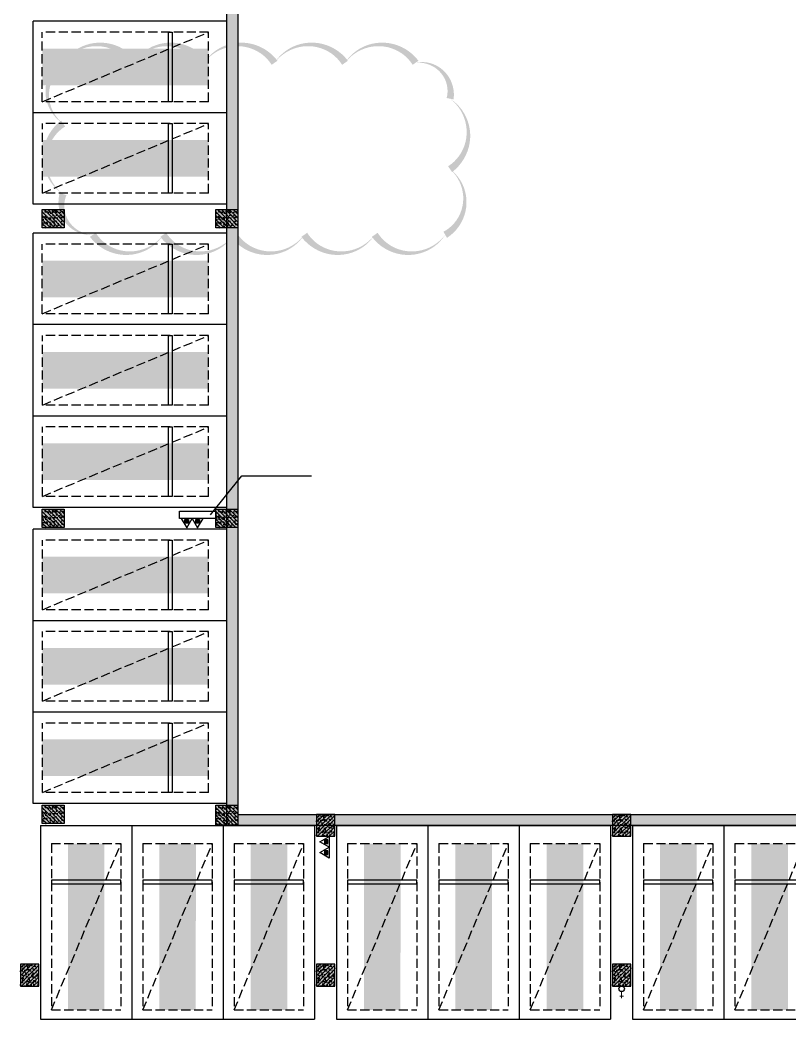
# Model space of a CAD drawing. Extents: x -1338203 to 1886333, y -783476 to 1038610.
# Drawn here: x 743107 to 764153, y 201640 to 229554 of the extents above; entities that cross this region are included whole.
import ezdxf

# ---------------------------------------------------------------- set-up
doc = ezdxf.new("R2010")
doc.units = 0
doc.header["$LTSCALE"] = 1000
doc.header["$MEASUREMENT"] = 0
doc.linetypes.add('A-001-平面B2$0$__DASH', pattern=[0.35, 0.25, -0.1])
for name, color, linetype in [('0P-EQUIP-CW', 7, 'Continuous'), ('0P-PIPE-RW', 122, 'Continuous'), ('A-001-车位参照B1$0$A-001-车位参照B1$0$0A-P-PKNG-CAR(A)', 43, 'Continuous'), ('p-a-regular', 5, 'Continuous'), ('S001地下一墙柱$0$0S-CW-HATCH', 251, 'Continuous'), ('S001地下一墙柱$0$0S-CW-HATCH-UP', 251, 'Continuous'), ('S001地下一墙柱$0$0S-CW-LINE', 72, 'Continuous'), ('S001地下一墙柱$0$S001地下一墙柱$0$0S-CC-LINE', 52, 'Continuous'), ('S001地下一墙柱$0$S001地下一墙柱$0$0S-CW-HATCH', 251, 'Continuous'), ('S001地下一墙柱$0$S001地下一墙柱$0$0S-CW-HATCH-UP', 251, 'Continuous'), ('负一层消火栓$0$0P-ACC-FH', 7, 'Continuous'), ('负一层消火栓$0$0P-DIM-FH', 3, 'Continuous'), ('负一层消火栓$0$0P-EQUIP-FH', 7, 'Continuous')]:
    doc.layers.add(name, color=color, linetype=linetype)
doc.layers.add('负一层消火栓$0$AAD-A-MODIFY_20230107', color=201, linetype='Continuous', plot=False)
pattern_1 = [(315, (-15168.68, -115470.78), (53.033, 53.033), []), (320, (-15168.68, -115470.78), (-18.8256, -215.178), [22.5, -247.5]), (265, (-15168.68, -115470.78), (225.6576, 41.6254), [18, -198]), (10.4514, (-15170.25, -115488.71), (206.8319, -173.5528), [19.122, -210.3426]), (316.1842, (-15108.68, -115470.78), (-49.6557, -320.1723), [33.75, -371.25]), (6.6356, (-15112.8, -115497.46), (292.2354, -280.3988), [28.683, -315.514]), (261.1842, (-15108.68, -115470.78), (292.2356, -280.3986), [27, -297]), (291, (-15123.68, -115500.78), (-120.7857, -179.0721), [22.5, -247.5]), (236, (-15123.68, -115500.78), (217.545, -72.9946), [18, -198]), (341.4514, (-15133.74, -115515.7), (96.7591, -252.0668), [19.122, -210.3426]), (307.5, (-15168.68, -115470.78), (99.86816, -3.64796), [0, -195.6, 0, -201, 0, -198.75]), (277.5, (-15168.68, -115470.78), (118.3235, -78.92086), [0, -114.6, 0, -191.1, 0, -75.75]), (237.5, (-15168.68, -115403.88), (-6.76646, -160.14673), [0, -75, 0, -234, 0, -310.5]), (227.5, (-15168.68, -115373.88), (30.0315, -174.95585), [0, -97.5, 0, -155.4, 0, -220.5])]
pattern_2 = [(315, (-10418.69, -115470.78), (53.033, 53.033), []), (320, (-10418.69, -115470.78), (-18.8256, -215.178), [22.5, -247.5]), (265, (-10418.7, -115470.78), (225.6576, 41.6254), [18, -198]), (10.4514, (-10420.26, -115488.71), (206.8319, -173.5528), [19.122, -210.3426]), (316.1842, (-10358.7, -115470.78), (-49.6557, -320.1723), [33.75, -371.25]), (6.6356, (-10362.83, -115497.46), (292.2354, -280.3988), [28.683, -315.514]), (261.1842, (-10358.7, -115470.78), (292.2356, -280.3986), [27, -297]), (291, (-10373.69, -115500.78), (-120.7857, -179.0721), [22.5, -247.5]), (236, (-10373.7, -115500.78), (217.545, -72.9946), [18, -198]), (341.4514, (-10383.76, -115515.7), (96.7591, -252.0668), [19.122, -210.3426]), (307.5, (-10418.69, -115470.78), (99.86816, -3.64796), [0, -195.6, 0, -201, 0, -198.75]), (277.5, (-10418.69, -115470.78), (118.3235, -78.92086), [0, -114.6, 0, -191.1, 0, -75.75]), (237.5, (-10418.69, -115403.88), (-6.76646, -160.14673), [0, -75, 0, -234, 0, -310.5]), (227.5, (-10418.69, -115373.88), (30.0315, -174.95585), [0, -97.5, 0, -155.4, 0, -220.5])]
pattern_3 = [(315, (-15168.68, -107270.645), (53.033, 53.033), []), (320, (-15168.68, -107270.65), (-18.8256, -215.178), [22.5, -247.5]), (265, (-15168.68, -107270.65), (225.6576, 41.6254), [18, -198]), (10.4514, (-15170.25, -107288.58), (206.8319, -173.5528), [19.122, -210.3426]), (316.1842, (-15108.68, -107270.65), (-49.6557, -320.1723), [33.75, -371.25]), (6.6356, (-15112.8, -107297.33), (292.2354, -280.3988), [28.683, -315.514]), (261.1842, (-15108.68, -107270.65), (292.2356, -280.3986), [27, -297]), (291, (-15123.68, -107300.65), (-120.7857, -179.0721), [22.5, -247.5]), (236, (-15123.68, -107300.65), (217.545, -72.9946), [18, -198]), (341.4514, (-15133.74, -107315.57), (96.7591, -252.0668), [19.122, -210.3426]), (307.5, (-15168.68, -107270.645), (99.86816, -3.64796), [0, -195.6, 0, -201, 0, -198.75]), (277.5, (-15168.68, -107270.65), (118.3235, -78.92086), [0, -114.6, 0, -191.1, 0, -75.75]), (237.5, (-15168.68, -107203.745), (-6.76646, -160.14673), [0, -75, 0, -234, 0, -310.5]), (227.5, (-15168.68, -107173.75), (30.0315, -174.95585), [0, -97.5, 0, -155.4, 0, -220.5])]
pattern_4 = [(315, (-10418.69, -107270.645), (53.033, 53.033), []), (320, (-10418.69, -107270.65), (-18.8256, -215.178), [22.5, -247.5]), (265, (-10418.7, -107270.65), (225.6576, 41.6254), [18, -198]), (10.4514, (-10420.26, -107288.58), (206.8319, -173.5528), [19.122, -210.3426]), (316.1842, (-10358.7, -107270.65), (-49.6557, -320.1723), [33.75, -371.25]), (6.6356, (-10362.83, -107297.33), (292.2354, -280.3988), [28.683, -315.514]), (261.1842, (-10358.7, -107270.65), (292.2356, -280.3986), [27, -297]), (291, (-10373.69, -107300.65), (-120.7857, -179.0721), [22.5, -247.5]), (236, (-10373.7, -107300.65), (217.545, -72.9946), [18, -198]), (341.4514, (-10383.76, -107315.57), (96.7591, -252.0668), [19.122, -210.3426]), (307.5, (-10418.69, -107270.645), (99.86816, -3.64796), [0, -195.6, 0, -201, 0, -198.75]), (277.5, (-10418.69, -107270.65), (118.3235, -78.92086), [0, -114.6, 0, -191.1, 0, -75.75]), (237.5, (-10418.69, -107203.745), (-6.76646, -160.14673), [0, -75, 0, -234, 0, -310.5]), (227.5, (-10418.69, -107173.75), (30.0315, -174.95585), [0, -97.5, 0, -155.4, 0, -220.5])]
pattern_5 = [(315, (-15168.68, -115470.78), (53.033, 53.033), []), (320, (-15168.68, -115470.78), (-18.8256, -215.178), [22.5, -247.5]), (265, (-15168.68, -115470.78), (225.6576, 41.6254), [18, -198]), (10.4514, (-15170.25, -115488.71), (206.8319, -173.5528), [19.122, -210.3426]), (316.1842, (-15108.68, -115470.78), (-49.6557, -320.1723), [33.75, -371.25]), (6.6356, (-15112.8, -115497.46), (292.2354, -280.3988), [28.683, -315.514]), (261.1842, (-15108.68, -115470.78), (292.2356, -280.3986), [27, -297]), (291, (-15123.68, -115500.78), (-120.7857, -179.0721), [22.5, -247.5]), (236, (-15123.68, -115500.78), (217.545, -72.9946), [18, -198]), (341.4514, (-15133.74, -115515.7), (96.7591, -252.0668), [19.122, -210.3426]), (307.5, (-15168.68, -115470.78), (99.86816, -3.64796), [0, -195.6, 0, -201, 0, -198.75]), (277.5, (-15168.68, -115470.78), (118.3235, -78.92086), [0, -114.6, 0, -191.1, 0, -75.75]), (237.5, (-15168.68, -115403.88), (-6.76646, -160.14673), [0, -75, 0, -234, 0, -310.5]), (227.5, (-15168.68, -115373.88), (30.0315, -174.95585), [0, -97.5, 0, -155.4, 0, -220.5])]
pattern_6 = [(315, (-10418.69, -115470.78), (53.033, 53.033), []), (320, (-10418.69, -115470.78), (-18.8256, -215.178), [22.5, -247.5]), (265, (-10418.7, -115470.78), (225.6576, 41.6254), [18, -198]), (10.4514, (-10420.26, -115488.71), (206.8319, -173.5528), [19.122, -210.3426]), (316.1842, (-10358.7, -115470.78), (-49.6557, -320.1723), [33.75, -371.25]), (6.6356, (-10362.83, -115497.46), (292.2354, -280.3988), [28.683, -315.514]), (261.1842, (-10358.7, -115470.78), (292.2356, -280.3986), [27, -297]), (291, (-10373.69, -115500.78), (-120.7857, -179.0721), [22.5, -247.5]), (236, (-10373.7, -115500.78), (217.545, -72.9946), [18, -198]), (341.4514, (-10383.76, -115515.7), (96.7591, -252.0668), [19.122, -210.3426]), (307.5, (-10418.69, -115470.78), (99.86816, -3.64796), [0, -195.6, 0, -201, 0, -198.75]), (277.5, (-10418.69, -115470.78), (118.3235, -78.92086), [0, -114.6, 0, -191.1, 0, -75.75]), (237.5, (-10418.69, -115403.88), (-6.76646, -160.14673), [0, -75, 0, -234, 0, -310.5]), (227.5, (-10418.69, -115373.88), (30.0315, -174.95585), [0, -97.5, 0, -155.4, 0, -220.5])]
pattern_7 = [(315, (-15168.68, -123570.78), (53.033, 53.033), []), (320, (-15168.68, -123570.78), (-18.8256, -215.178), [22.5, -247.5]), (265, (-15168.68, -123570.78), (225.6576, 41.6254), [18, -198]), (10.4514, (-15170.25, -123588.71), (206.8319, -173.5528), [19.122, -210.3426]), (316.1842, (-15108.68, -123570.78), (-49.6557, -320.1723), [33.75, -371.25]), (6.6356, (-15112.8, -123597.46), (292.2354, -280.3988), [28.683, -315.514]), (261.1842, (-15108.68, -123570.78), (292.2356, -280.3986), [27, -297]), (291, (-15123.68, -123600.78), (-120.7857, -179.0721), [22.5, -247.5]), (236, (-15123.68, -123600.78), (217.545, -72.9946), [18, -198]), (341.4514, (-15133.74, -123615.7), (96.7591, -252.0668), [19.122, -210.3426]), (307.5, (-15168.68, -123570.78), (99.86816, -3.64796), [0, -195.6, 0, -201, 0, -198.75]), (277.5, (-15168.68, -123570.78), (118.3235, -78.92086), [0, -114.6, 0, -191.1, 0, -75.75]), (237.5, (-15168.68, -123503.88), (-6.76646, -160.14673), [0, -75, 0, -234, 0, -310.5]), (227.5, (-15168.68, -123473.88), (30.0315, -174.95585), [0, -97.5, 0, -155.4, 0, -220.5])]
pattern_8 = [(315, (-10418.69, -123570.78), (53.033, 53.033), []), (320, (-10418.69, -123570.78), (-18.8256, -215.178), [22.5, -247.5]), (265, (-10418.7, -123570.78), (225.6576, 41.6254), [18, -198]), (10.4514, (-10420.26, -123588.71), (206.8319, -173.5528), [19.122, -210.3426]), (316.1842, (-10358.7, -123570.78), (-49.6557, -320.1723), [33.75, -371.25]), (6.6356, (-10362.83, -123597.46), (292.2354, -280.3988), [28.683, -315.514]), (261.1842, (-10358.7, -123570.78), (292.2356, -280.3986), [27, -297]), (291, (-10373.69, -123600.78), (-120.7857, -179.0721), [22.5, -247.5]), (236, (-10373.7, -123600.78), (217.545, -72.9946), [18, -198]), (341.4514, (-10383.76, -123615.7), (96.7591, -252.0668), [19.122, -210.3426]), (307.5, (-10418.69, -123570.78), (99.86816, -3.64796), [0, -195.6, 0, -201, 0, -198.75]), (277.5, (-10418.69, -123570.78), (118.3235, -78.92086), [0, -114.6, 0, -191.1, 0, -75.75]), (237.5, (-10418.69, -123503.88), (-6.76646, -160.14673), [0, -75, 0, -234, 0, -310.5]), (227.5, (-10418.69, -123473.88), (30.0315, -174.95585), [0, -97.5, 0, -155.4, 0, -220.5])]
pattern_9 = [(315, (-15168.68, -123570.78), (53.033, 53.033), []), (320, (-15168.68, -123570.78), (-18.8256, -215.178), [22.5, -247.5]), (265, (-15168.68, -123570.78), (225.6576, 41.6254), [18, -198]), (10.4514, (-15170.25, -123588.71), (206.8319, -173.5528), [19.122, -210.3426]), (316.1842, (-15108.68, -123570.78), (-49.6557, -320.1723), [33.75, -371.25]), (6.6356, (-15112.8, -123597.46), (292.2354, -280.3988), [28.683, -315.514]), (261.1842, (-15108.68, -123570.78), (292.2356, -280.3986), [27, -297]), (291, (-15123.68, -123600.78), (-120.7857, -179.0721), [22.5, -247.5]), (236, (-15123.68, -123600.78), (217.545, -72.9946), [18, -198]), (341.4514, (-15133.74, -123615.7), (96.7591, -252.0668), [19.122, -210.3426]), (307.5, (-15168.68, -123570.78), (99.86816, -3.64796), [0, -195.6, 0, -201, 0, -198.75]), (277.5, (-15168.68, -123570.78), (118.3235, -78.92086), [0, -114.6, 0, -191.1, 0, -75.75]), (237.5, (-15168.68, -123503.88), (-6.76646, -160.14673), [0, -75, 0, -234, 0, -310.5]), (227.5, (-15168.68, -123473.88), (30.0315, -174.95585), [0, -97.5, 0, -155.4, 0, -220.5])]
pattern_10 = [(315, (-10418.69, -123570.78), (53.033, 53.033), []), (320, (-10418.69, -123570.78), (-18.8256, -215.178), [22.5, -247.5]), (265, (-10418.7, -123570.78), (225.6576, 41.6254), [18, -198]), (10.4514, (-10420.26, -123588.71), (206.8319, -173.5528), [19.122, -210.3426]), (316.1842, (-10358.7, -123570.78), (-49.6557, -320.1723), [33.75, -371.25]), (6.6356, (-10362.83, -123597.46), (292.2354, -280.3988), [28.683, -315.514]), (261.1842, (-10358.7, -123570.78), (292.2356, -280.3986), [27, -297]), (291, (-10373.69, -123600.78), (-120.7857, -179.0721), [22.5, -247.5]), (236, (-10373.7, -123600.78), (217.545, -72.9946), [18, -198]), (341.4514, (-10383.76, -123615.7), (96.7591, -252.0668), [19.122, -210.3426]), (307.5, (-10418.69, -123570.78), (99.86816, -3.64796), [0, -195.6, 0, -201, 0, -198.75]), (277.5, (-10418.69, -123570.78), (118.3235, -78.92086), [0, -114.6, 0, -191.1, 0, -75.75]), (237.5, (-10418.69, -123503.88), (-6.76646, -160.14673), [0, -75, 0, -234, 0, -310.5]), (227.5, (-10418.69, -123473.88), (30.0315, -174.95585), [0, -97.5, 0, -155.4, 0, -220.5])]

# ---------------------------------------------------------------- blocks, each defined once
blk = doc.blocks.new('S001地下一墙柱')
at = {"layer": 'S001地下一墙柱$0$0S-CW-HATCH'}
h = blk.add_hatch(color=256, dxfattribs=at)
h.dxf.hatch_style = 1
h.paths.add_polyline_path([(-17309, -74640), (-17309, -99060), (34241, -99060), (34241, -105249), (33841, -105249), (33841, -99360), (-17609, -99360), (-17609, -74640)])
at = {"layer": 'S001地下一墙柱$0$0S-CW-HATCH-UP'}
h = blk.add_hatch(dxfattribs=at)
h.set_pattern_fill('钢筋混凝土', color=256, scale=30)
h.set_pattern_definition([(45, (-10063346.176, -927328.15), (-53.0330086, 53.0330086), []), (50, (-10063346.18, -927328.15), (215.1780548, -18.8256405), [22.5, -247.5]), (355, (-10063346.18, -927328.15), (-41.6254, 225.65764), [18, -198]), (100.4514, (-10063328.24, -927329.72), (173.5528145, 206.8318626), [19.122057, -210.3426336]), (46.1842, (-10063346.18, -927268.15), (320.1723146, -49.655704), [33.75, -371.25]), (96.6356, (-10063319.5, -927272.3), (280.398812, 292.235361), [28.683086, -315.5139]), (351.1842, (-10063346.18, -927268.15), (280.398584, 292.23558), [27, -297]), (21, (-10063316.18, -927283.15), (179.0721156, -120.7856672), [22.5, -247.5]), (326, (-10063316.18, -927283.15), (72.9945996, 217.5450135), [18, -198]), (71.4514, (-10063301.25, -927293.21), (252.0667886, 96.759149), [19.122057, -210.3426336]), (37.5, (-10063346.176, -927328.15), (3.6479566, 99.86815615), [0, -195.6, 0, -201, 0, -198.75]), (7.5, (-10063346.18, -927328.15), (78.9208612, 118.3235136), [0, -114.6, 0, -191.1, 0, -75.75]), (327.5, (-10063413.076, -927328.15), (160.14673085, -6.7664615), [0, -75, 0, -234, 0, -310.5]), (317.5, (-10063443.08, -927328.15), (174.9558508, 30.0314947), [0, -97.5, 0, -155.4, 0, -220.5])])
h.paths.add_polyline_path([(-17309, -74640), (-17309, -99060), (34241, -99060), (34241, -105249), (33841, -105249), (33841, -99360), (-17609, -99360), (-17609, -74640)])
at = {"layer": 'S001地下一墙柱$0$S001地下一墙柱$0$0S-CW-HATCH'}
h = blk.add_hatch(color=256, dxfattribs=at)
h.dxf.hatch_style = 1
h.paths.add_polyline_path([(-22059, -82510), (-22059, -83010), (-22659, -83010), (-22659, -82510)])
h = blk.add_hatch(color=256, dxfattribs=at)
h.dxf.hatch_style = 1
h.paths.add_polyline_path([(-22059, -82510), (-22059, -83010), (-22659, -83010), (-22659, -82510)])
h = blk.add_hatch(color=256, dxfattribs=at)
h.dxf.hatch_style = 1
h.paths.add_polyline_path([(-17309, -82510), (-17309, -83010), (-17909, -83010), (-17909, -82510)])
h = blk.add_hatch(color=256, dxfattribs=at)
h.dxf.hatch_style = 1
h.paths.add_polyline_path([(-17309, -82510), (-17309, -83010), (-17909, -83010), (-17909, -82510)])
h = blk.add_hatch(color=256, dxfattribs=at)
h.dxf.hatch_style = 1
h.paths.add_polyline_path([(-22059, -90710), (-22059, -91210), (-22659, -91210), (-22659, -90710)])
h = blk.add_hatch(color=256, dxfattribs=at)
h.dxf.hatch_style = 1
h.paths.add_polyline_path([(-22059, -90710), (-22059, -91210), (-22659, -91210), (-22659, -90710)])
h = blk.add_hatch(color=256, dxfattribs=at)
h.dxf.hatch_style = 1
h.paths.add_polyline_path([(-22059, -90710), (-22059, -91210), (-22659, -91210), (-22659, -90710)])
h = blk.add_hatch(color=256, dxfattribs=at)
h.dxf.hatch_style = 1
h.paths.add_polyline_path([(-22059, -90710), (-22059, -91210), (-22659, -91210), (-22659, -90710)])
h = blk.add_hatch(color=256, dxfattribs=at)
h.dxf.hatch_style = 1
h.paths.add_polyline_path([(-17309, -90710), (-17309, -91210), (-17909, -91210), (-17909, -90710)])
h = blk.add_hatch(color=256, dxfattribs=at)
h.dxf.hatch_style = 1
h.paths.add_polyline_path([(-17309, -90710), (-17309, -91210), (-17909, -91210), (-17909, -90710)])
h = blk.add_hatch(color=256, dxfattribs=at)
h.dxf.hatch_style = 1
h.paths.add_polyline_path([(-17309, -90710), (-17309, -91210), (-17909, -91210), (-17909, -90710)])
h = blk.add_hatch(color=256, dxfattribs=at)
h.dxf.hatch_style = 1
h.paths.add_polyline_path([(-17309, -90710), (-17309, -91210), (-17909, -91210), (-17909, -90710)])
h = blk.add_hatch(color=256, dxfattribs=at)
h.dxf.hatch_style = 1
h.paths.add_polyline_path([(-22059, -98810), (-22059, -99310), (-22659, -99310), (-22659, -98810)])
h = blk.add_hatch(color=256, dxfattribs=at)
h.dxf.hatch_style = 1
h.paths.add_polyline_path([(-22059, -98810), (-22059, -99310), (-22659, -99310), (-22659, -98810)])
h = blk.add_hatch(color=256, dxfattribs=at)
h.dxf.hatch_style = 1
h.paths.add_polyline_path([(-22059, -98810), (-22059, -99310), (-22659, -99310), (-22659, -98810)])
h = blk.add_hatch(color=256, dxfattribs=at)
h.dxf.hatch_style = 1
h.paths.add_polyline_path([(-22059, -98810), (-22059, -99310), (-22659, -99310), (-22659, -98810)])
h = blk.add_hatch(color=256, dxfattribs=at)
h.dxf.hatch_style = 1
h.paths.add_polyline_path([(-17309, -98810), (-17309, -99359), (-17909, -99359), (-17909, -98810)])
h = blk.add_hatch(color=256, dxfattribs=at)
h.dxf.hatch_style = 1
h.paths.add_polyline_path([(-17309, -98810), (-17309, -99359), (-17909, -99359), (-17909, -98810)])
h = blk.add_hatch(color=256, dxfattribs=at)
h.dxf.hatch_style = 1
h.paths.add_polyline_path([(-17309, -98810), (-17309, -99359), (-17909, -99359), (-17909, -98810)])
h = blk.add_hatch(color=256, dxfattribs=at)
h.dxf.hatch_style = 1
h.paths.add_polyline_path([(-17309, -98810), (-17309, -99359), (-17909, -99359), (-17909, -98810)])
h = blk.add_hatch(color=256, dxfattribs=at)
h.dxf.hatch_style = 1
h.paths.add_polyline_path([(-14659, -99060), (-15159, -99060), (-15159, -99660), (-14659, -99660)])
h = blk.add_hatch(color=256, dxfattribs=at)
h.dxf.hatch_style = 1
h.paths.add_polyline_path([(-14659, -99060), (-15159, -99060), (-15159, -99660), (-14659, -99660)])
h = blk.add_hatch(color=256, dxfattribs=at)
h.dxf.hatch_style = 1
h.paths.add_polyline_path([(-6559, -99060), (-7059, -99060), (-7059, -99660), (-6559, -99660)])
h = blk.add_hatch(color=256, dxfattribs=at)
h.dxf.hatch_style = 1
h.paths.add_polyline_path([(-6559, -99060), (-7059, -99060), (-7059, -99660), (-6559, -99660)])
h = blk.add_hatch(color=256, dxfattribs=at)
h.dxf.hatch_style = 1
h.paths.add_polyline_path([(-22759, -103160), (-23259, -103160), (-23259, -103760), (-22759, -103760)])
h = blk.add_hatch(color=256, dxfattribs=at)
h.dxf.hatch_style = 1
h.paths.add_polyline_path([(-14659, -103160), (-15159, -103160), (-15159, -103760), (-14659, -103760)])
h = blk.add_hatch(color=256, dxfattribs=at)
h.dxf.hatch_style = 1
h.paths.add_polyline_path([(-6559, -103160), (-7059, -103160), (-7059, -103760), (-6559, -103760)])
at = {"layer": 'S001地下一墙柱$0$S001地下一墙柱$0$0S-CW-HATCH-UP'}
h = blk.add_hatch(dxfattribs=at)
h.set_pattern_fill('钢筋混凝土', color=256, scale=30, angle=-90)
h.set_pattern_definition(pattern_3)
h.paths.add_polyline_path([(-22059, -82510), (-22059, -83010), (-22659, -83010), (-22659, -82510)])
h = blk.add_hatch(dxfattribs=at)
h.set_pattern_fill('钢筋混凝土', color=256, scale=30, angle=-90)
h.set_pattern_definition(pattern_3)
h.paths.add_polyline_path([(-22059, -82510), (-22059, -83010), (-22659, -83010), (-22659, -82510)])
h = blk.add_hatch(dxfattribs=at)
h.set_pattern_fill('钢筋混凝土', color=256, scale=30, angle=-90)
h.set_pattern_definition(pattern_4)
h.paths.add_polyline_path([(-17309, -82510), (-17309, -83010), (-17909, -83010), (-17909, -82510)])
h = blk.add_hatch(dxfattribs=at)
h.set_pattern_fill('钢筋混凝土', color=256, scale=30, angle=-90)
h.set_pattern_definition(pattern_4)
h.paths.add_polyline_path([(-17309, -82510), (-17309, -83010), (-17909, -83010), (-17909, -82510)])
h = blk.add_hatch(dxfattribs=at)
h.set_pattern_fill('钢筋混凝土', color=256, scale=30, angle=-90)
h.set_pattern_definition(pattern_1)
h.paths.add_polyline_path([(-22059, -90710), (-22059, -91210), (-22659, -91210), (-22659, -90710)])
h = blk.add_hatch(dxfattribs=at)
h.set_pattern_fill('钢筋混凝土', color=256, scale=30, angle=-90)
h.set_pattern_definition(pattern_1)
h.paths.add_polyline_path([(-22059, -90710), (-22059, -91210), (-22659, -91210), (-22659, -90710)])
h = blk.add_hatch(dxfattribs=at)
h.set_pattern_fill('钢筋混凝土', color=256, scale=30, angle=-90)
h.set_pattern_definition(pattern_5)
h.paths.add_polyline_path([(-22059, -90710), (-22059, -91210), (-22659, -91210), (-22659, -90710)])
h = blk.add_hatch(dxfattribs=at)
h.set_pattern_fill('钢筋混凝土', color=256, scale=30, angle=-90)
h.set_pattern_definition(pattern_5)
h.paths.add_polyline_path([(-22059, -90710), (-22059, -91210), (-22659, -91210), (-22659, -90710)])
h = blk.add_hatch(dxfattribs=at)
h.set_pattern_fill('钢筋混凝土', color=256, scale=30, angle=-90)
h.set_pattern_definition(pattern_2)
h.paths.add_polyline_path([(-17309, -90710), (-17309, -91210), (-17909, -91210), (-17909, -90710)])
h = blk.add_hatch(dxfattribs=at)
h.set_pattern_fill('钢筋混凝土', color=256, scale=30, angle=-90)
h.set_pattern_definition(pattern_2)
h.paths.add_polyline_path([(-17309, -90710), (-17309, -91210), (-17909, -91210), (-17909, -90710)])
h = blk.add_hatch(dxfattribs=at)
h.set_pattern_fill('钢筋混凝土', color=256, scale=30, angle=-90)
h.set_pattern_definition(pattern_6)
h.paths.add_polyline_path([(-17309, -90710), (-17309, -91210), (-17909, -91210), (-17909, -90710)])
h = blk.add_hatch(dxfattribs=at)
h.set_pattern_fill('钢筋混凝土', color=256, scale=30, angle=-90)
h.set_pattern_definition(pattern_6)
h.paths.add_polyline_path([(-17309, -90710), (-17309, -91210), (-17909, -91210), (-17909, -90710)])
h = blk.add_hatch(dxfattribs=at)
h.set_pattern_fill('钢筋混凝土', color=256, scale=30, angle=-90)
h.set_pattern_definition(pattern_7)
h.paths.add_polyline_path([(-22059, -98810), (-22059, -99310), (-22659, -99310), (-22659, -98810)])
h = blk.add_hatch(dxfattribs=at)
h.set_pattern_fill('钢筋混凝土', color=256, scale=30, angle=-90)
h.set_pattern_definition(pattern_7)
h.paths.add_polyline_path([(-22059, -98810), (-22059, -99310), (-22659, -99310), (-22659, -98810)])
h = blk.add_hatch(dxfattribs=at)
h.set_pattern_fill('钢筋混凝土', color=256, scale=30, angle=-90)
h.set_pattern_definition(pattern_9)
h.paths.add_polyline_path([(-22059, -98810), (-22059, -99310), (-22659, -99310), (-22659, -98810)])
h = blk.add_hatch(dxfattribs=at)
h.set_pattern_fill('钢筋混凝土', color=256, scale=30, angle=-90)
h.set_pattern_definition(pattern_9)
h.paths.add_polyline_path([(-22059, -98810), (-22059, -99310), (-22659, -99310), (-22659, -98810)])
h = blk.add_hatch(dxfattribs=at)
h.set_pattern_fill('钢筋混凝土', color=256, scale=30, angle=-90)
h.set_pattern_definition(pattern_8)
h.paths.add_polyline_path([(-17309, -98810), (-17309, -99310), (-17909, -99310), (-17909, -98810)])
h = blk.add_hatch(dxfattribs=at)
h.set_pattern_fill('钢筋混凝土', color=256, scale=30, angle=-90)
h.set_pattern_definition(pattern_8)
h.paths.add_polyline_path([(-17309, -98810), (-17309, -99310), (-17909, -99310), (-17909, -98810)])
h = blk.add_hatch(dxfattribs=at)
h.set_pattern_fill('钢筋混凝土', color=256, scale=30, angle=-90)
h.set_pattern_definition(pattern_10)
h.paths.add_polyline_path([(-17309, -98810), (-17309, -99310), (-17909, -99310), (-17909, -98810)])
h = blk.add_hatch(dxfattribs=at)
h.set_pattern_fill('钢筋混凝土', color=256, scale=30, angle=-90)
h.set_pattern_definition(pattern_10)
h.paths.add_polyline_path([(-17309, -98810), (-17309, -99359), (-17909, -99359), (-17909, -98810)])
h = blk.add_hatch(dxfattribs=at)
h.set_pattern_fill('钢筋混凝土', color=256, scale=30)
h.set_pattern_definition([(45, (17651.965, -90108.27), (-53.03301, 53.03301), []), (50, (17651.97, -90108.27), (215.1781, -18.8256), [22.5, -247.5]), (355, (17651.97, -90108.27), (-41.6254, 225.6576), [18, -198]), (100.4514, (17669.9, -90109.84), (173.5528, 206.8319), [19.122, -210.3426]), (46.1842, (17651.97, -90048.27), (320.1723, -49.6557), [33.75, -371.25]), (96.6356, (17678.65, -90052.4), (280.3988, 292.2354), [28.683, -315.514]), (351.1842, (17651.97, -90048.27), (280.3986, 292.2356), [27, -297]), (21, (17681.97, -90063.27), (179.0721, -120.7857), [22.5, -247.5]), (326, (17681.97, -90063.27), (72.9946, 217.545), [18, -198]), (71.4514, (17696.89, -90073.34), (252.0668, 96.7591), [19.122, -210.3426]), (37.5, (17651.965, -90108.27), (3.64796, 99.86816), [0, -195.6, 0, -201, 0, -198.75]), (7.5, (17651.97, -90108.27), (78.92086, 118.3235), [0, -114.6, 0, -191.1, 0, -75.75]), (327.5, (17585.065, -90108.27), (160.14673, -6.76646), [0, -75, 0, -234, 0, -310.5]), (317.5, (17555.07, -90108.27), (174.95585, 30.0315), [0, -97.5, 0, -155.4, 0, -220.5])])
h.paths.add_polyline_path([(-14659, -99060), (-15159, -99060), (-15159, -99660), (-14659, -99660)])
h = blk.add_hatch(dxfattribs=at)
h.set_pattern_fill('钢筋混凝土', color=256, scale=30)
h.set_pattern_definition([(45, (17651.965, -90108.26), (-53.03301, 53.03301), []), (50, (17651.97, -90108.26), (215.1781, -18.8256), [22.5, -247.5]), (355, (17651.97, -90108.26), (-41.6254, 225.6576), [18, -198]), (100.4514, (17669.9, -90109.83), (173.5528, 206.8319), [19.122, -210.3426]), (46.1842, (17651.97, -90048.26), (320.1723, -49.6557), [33.75, -371.25]), (96.6356, (17678.65, -90052.4), (280.3988, 292.2354), [28.683, -315.514]), (351.1842, (17651.97, -90048.26), (280.3986, 292.2356), [27, -297]), (21, (17681.97, -90063.26), (179.0721, -120.7857), [22.5, -247.5]), (326, (17681.97, -90063.26), (72.9946, 217.545), [18, -198]), (71.4514, (17696.89, -90073.33), (252.0668, 96.7591), [19.122, -210.3426]), (37.5, (17651.965, -90108.26), (3.64796, 99.86816), [0, -195.6, 0, -201, 0, -198.75]), (7.5, (17651.97, -90108.26), (78.92086, 118.3235), [0, -114.6, 0, -191.1, 0, -75.75]), (327.5, (17585.065, -90108.26), (160.14673, -6.76646), [0, -75, 0, -234, 0, -310.5]), (317.5, (17555.07, -90108.26), (174.95585, 30.0315), [0, -97.5, 0, -155.4, 0, -220.5])])
h.paths.add_polyline_path([(-14659, -99060), (-15159, -99060), (-15159, -99660), (-14659, -99660)])
h = blk.add_hatch(dxfattribs=at)
h.set_pattern_fill('钢筋混凝土', color=256, scale=30)
h.set_pattern_definition([(45, (25751.965, -90108.27), (-53.03301, 53.03301), []), (50, (25751.97, -90108.27), (215.1781, -18.8256), [22.5, -247.5]), (355, (25751.97, -90108.27), (-41.6254, 225.6576), [18, -198]), (100.4514, (25769.9, -90109.84), (173.5528, 206.8319), [19.122, -210.3426]), (46.1842, (25751.97, -90048.27), (320.1723, -49.6557), [33.75, -371.25]), (96.6356, (25778.65, -90052.4), (280.3988, 292.2354), [28.683, -315.514]), (351.1842, (25751.97, -90048.27), (280.3986, 292.2356), [27, -297]), (21, (25781.97, -90063.27), (179.0721, -120.7857), [22.5, -247.5]), (326, (25781.97, -90063.27), (72.9946, 217.545), [18, -198]), (71.4514, (25796.89, -90073.34), (252.0668, 96.7591), [19.122, -210.3426]), (37.5, (25751.965, -90108.27), (3.64796, 99.86816), [0, -195.6, 0, -201, 0, -198.75]), (7.5, (25751.97, -90108.27), (78.92086, 118.3235), [0, -114.6, 0, -191.1, 0, -75.75]), (327.5, (25685.065, -90108.27), (160.14673, -6.76646), [0, -75, 0, -234, 0, -310.5]), (317.5, (25655.07, -90108.27), (174.95585, 30.0315), [0, -97.5, 0, -155.4, 0, -220.5])])
h.paths.add_polyline_path([(-6559, -99060), (-7059, -99060), (-7059, -99660), (-6559, -99660)])
h = blk.add_hatch(dxfattribs=at)
h.set_pattern_fill('钢筋混凝土', color=256, scale=30)
h.set_pattern_definition([(45, (25751.965, -90108.26), (-53.03301, 53.03301), []), (50, (25751.97, -90108.26), (215.1781, -18.8256), [22.5, -247.5]), (355, (25751.97, -90108.26), (-41.6254, 225.6576), [18, -198]), (100.4514, (25769.9, -90109.83), (173.5528, 206.8319), [19.122, -210.3426]), (46.1842, (25751.97, -90048.26), (320.1723, -49.6557), [33.75, -371.25]), (96.6356, (25778.65, -90052.4), (280.3988, 292.2354), [28.683, -315.514]), (351.1842, (25751.97, -90048.26), (280.3986, 292.2356), [27, -297]), (21, (25781.97, -90063.26), (179.0721, -120.7857), [22.5, -247.5]), (326, (25781.97, -90063.26), (72.9946, 217.545), [18, -198]), (71.4514, (25796.89, -90073.33), (252.0668, 96.7591), [19.122, -210.3426]), (37.5, (25751.965, -90108.26), (3.64796, 99.86816), [0, -195.6, 0, -201, 0, -198.75]), (7.5, (25751.97, -90108.26), (78.92086, 118.3235), [0, -114.6, 0, -191.1, 0, -75.75]), (327.5, (25685.065, -90108.26), (160.14673, -6.76646), [0, -75, 0, -234, 0, -310.5]), (317.5, (25655.07, -90108.26), (174.95585, 30.0315), [0, -97.5, 0, -155.4, 0, -220.5])])
h.paths.add_polyline_path([(-6559, -99060), (-7059, -99060), (-7059, -99660), (-6559, -99660)])
h = blk.add_hatch(dxfattribs=at)
h.set_pattern_fill('钢筋混凝土', color=256, scale=30)
h.set_pattern_definition([(45, (9551.965, -94207.88), (-53.03301, 53.03301), []), (50, (9551.97, -94207.88), (215.1781, -18.8256), [22.5, -247.5]), (355, (9551.97, -94207.88), (-41.6254, 225.6576), [18, -198]), (100.4514, (9569.9, -94209.45), (173.5528, 206.8319), [19.122, -210.3426]), (46.1842, (9551.97, -94147.88), (320.1723, -49.6557), [33.75, -371.25]), (96.6356, (9578.65, -94152.02), (280.3988, 292.2354), [28.683, -315.514]), (351.1842, (9551.97, -94147.88), (280.3986, 292.2356), [27, -297]), (21, (9581.97, -94162.88), (179.0721, -120.7857), [22.5, -247.5]), (326, (9581.97, -94162.88), (72.9946, 217.545), [18, -198]), (71.4514, (9596.89, -94172.95), (252.0668, 96.7591), [19.122, -210.3426]), (37.5, (9551.965, -94207.88), (3.64796, 99.86816), [0, -195.6, 0, -201, 0, -198.75]), (7.5, (9551.97, -94207.88), (78.92086, 118.3235), [0, -114.6, 0, -191.1, 0, -75.75]), (327.5, (9485.065, -94207.88), (160.14673, -6.76646), [0, -75, 0, -234, 0, -310.5]), (317.5, (9455.07, -94207.88), (174.95585, 30.0315), [0, -97.5, 0, -155.4, 0, -220.5])])
h.paths.add_polyline_path([(-22759, -103160), (-23259, -103160), (-23259, -103760), (-22759, -103760)])
h = blk.add_hatch(dxfattribs=at)
h.set_pattern_fill('钢筋混凝土', color=256, scale=30)
h.set_pattern_definition([(45, (17651.965, -94208.27), (-53.03301, 53.03301), []), (50, (17651.97, -94208.27), (215.1781, -18.8256), [22.5, -247.5]), (355, (17651.97, -94208.27), (-41.6254, 225.6576), [18, -198]), (100.4514, (17669.9, -94209.84), (173.5528, 206.8319), [19.122, -210.3426]), (46.1842, (17651.97, -94148.27), (320.1723, -49.6557), [33.75, -371.25]), (96.6356, (17678.65, -94152.4), (280.3988, 292.2354), [28.683, -315.514]), (351.1842, (17651.97, -94148.27), (280.3986, 292.2356), [27, -297]), (21, (17681.97, -94163.27), (179.0721, -120.7857), [22.5, -247.5]), (326, (17681.97, -94163.27), (72.9946, 217.545), [18, -198]), (71.4514, (17696.89, -94173.34), (252.0668, 96.7591), [19.122, -210.3426]), (37.5, (17651.965, -94208.27), (3.64796, 99.86816), [0, -195.6, 0, -201, 0, -198.75]), (7.5, (17651.97, -94208.27), (78.92086, 118.3235), [0, -114.6, 0, -191.1, 0, -75.75]), (327.5, (17585.065, -94208.27), (160.14673, -6.76646), [0, -75, 0, -234, 0, -310.5]), (317.5, (17555.07, -94208.27), (174.95585, 30.0315), [0, -97.5, 0, -155.4, 0, -220.5])])
h.paths.add_polyline_path([(-14659, -103160), (-15159, -103160), (-15159, -103760), (-14659, -103760)])
h = blk.add_hatch(dxfattribs=at)
h.set_pattern_fill('钢筋混凝土', color=256, scale=30)
h.set_pattern_definition([(45, (25751.965, -94208.27), (-53.03301, 53.03301), []), (50, (25751.97, -94208.27), (215.1781, -18.8256), [22.5, -247.5]), (355, (25751.97, -94208.27), (-41.6254, 225.6576), [18, -198]), (100.4514, (25769.9, -94209.84), (173.5528, 206.8319), [19.122, -210.3426]), (46.1842, (25751.97, -94148.27), (320.1723, -49.6557), [33.75, -371.25]), (96.6356, (25778.65, -94152.4), (280.3988, 292.2354), [28.683, -315.514]), (351.1842, (25751.97, -94148.27), (280.3986, 292.2356), [27, -297]), (21, (25781.97, -94163.27), (179.0721, -120.7857), [22.5, -247.5]), (326, (25781.97, -94163.27), (72.9946, 217.545), [18, -198]), (71.4514, (25796.89, -94173.34), (252.0668, 96.7591), [19.122, -210.3426]), (37.5, (25751.965, -94208.27), (3.64796, 99.86816), [0, -195.6, 0, -201, 0, -198.75]), (7.5, (25751.97, -94208.27), (78.92086, 118.3235), [0, -114.6, 0, -191.1, 0, -75.75]), (327.5, (25685.065, -94208.27), (160.14673, -6.76646), [0, -75, 0, -234, 0, -310.5]), (317.5, (25655.07, -94208.27), (174.95585, 30.0315), [0, -97.5, 0, -155.4, 0, -220.5])])
h.paths.add_polyline_path([(-6559, -103160), (-7059, -103160), (-7059, -103760), (-6559, -103760)])
at = {"layer": 'S001地下一墙柱$0$0S-CW-LINE', "elevation": 0, "flags": 128}
blk.add_lwpolyline([(-17309, -74640), (-17309, -99060), (34241, -99060), (34241, -105249), (33841, -105249), (33841, -99360), (-17609, -99360), (-17609, -74640)], close=True, dxfattribs=at)
at = {"layer": 'S001地下一墙柱$0$S001地下一墙柱$0$0S-CC-LINE'}
for points in [[(-22059, -82510), (-22059, -83010), (-22659, -83010), (-22659, -82510)], [(-22059, -82510), (-22059, -83010), (-22659, -83010), (-22659, -82510)], [(-17309, -82510), (-17309, -83010), (-17909, -83010), (-17909, -82510)], [(-17309, -82510), (-17309, -83010), (-17909, -83010), (-17909, -82510)], [(-22059, -90710), (-22059, -91210), (-22659, -91210), (-22659, -90710)], [(-22059, -90710), (-22059, -91210), (-22659, -91210), (-22659, -90710)], [(-22059, -90710), (-22059, -91210), (-22659, -91210), (-22659, -90710)], [(-22059, -90710), (-22059, -91210), (-22659, -91210), (-22659, -90710)], [(-17309, -90710), (-17309, -91210), (-17909, -91210), (-17909, -90710)], [(-17309, -90710), (-17309, -91210), (-17909, -91210), (-17909, -90710)], [(-17309, -90710), (-17309, -91210), (-17909, -91210), (-17909, -90710)], [(-17309, -90710), (-17309, -91210), (-17909, -91210), (-17909, -90710)], [(-22059, -98810), (-22059, -99310), (-22659, -99310), (-22659, -98810)], [(-22059, -98810), (-22059, -99310), (-22659, -99310), (-22659, -98810)], [(-22059, -98810), (-22059, -99310), (-22659, -99310), (-22659, -98810)], [(-22059, -98810), (-22059, -99310), (-22659, -99310), (-22659, -98810)], [(-17309, -98810), (-17309, -99359), (-17909, -99359), (-17909, -98810)], [(-17309, -98810), (-17309, -99359), (-17909, -99359), (-17909, -98810)], [(-17309, -98810), (-17309, -99359), (-17909, -99359), (-17909, -98810)], [(-17309, -98810), (-17309, -99359), (-17909, -99359), (-17909, -98810)], [(-14659, -99060), (-15159, -99060), (-15159, -99660), (-14659, -99660)], [(-14659, -99060), (-15159, -99060), (-15159, -99660), (-14659, -99660)], [(-6559, -99060), (-7059, -99060), (-7059, -99660), (-6559, -99660)], [(-6559, -99060), (-7059, -99060), (-7059, -99660), (-6559, -99660)], [(-22759, -103160), (-23259, -103160), (-23259, -103760), (-22759, -103760)], [(-14659, -103160), (-15159, -103160), (-15159, -103760), (-14659, -103760)], [(-6559, -103160), (-7059, -103160), (-7059, -103760), (-6559, -103760)]]:
    blk.add_lwpolyline(points, close=True, dxfattribs=at)
blk = doc.blocks.new('负一层消火栓$0$$TwtSys$00000546')
h = blk.add_hatch()
h.set_pattern_fill('ANSI31', color=256, scale=200, style=0)
h.set_pattern_definition([(45, (-38543.802, -6670.83), (-17.67767, 17.67767), [])])
h.paths.add_polyline_path([(-65, 174), (65, 174), (65, 44), (-65, 44)])
for points in [[(0, 344), (-198, 0), (198, 0)], [(-65, 174), (65, 174), (65, 44), (-65, 44)]]:
    blk.add_lwpolyline(points, close=True)
blk = doc.blocks.new('负一层消火栓')
at = {"layer": '负一层消火栓$0$0P-ACC-FH', "elevation": 0}
blk.add_lwpolyline([(-18909, -90960), (-18909, -90760), (-17909, -90760), (-17909, -90960)], close=True, dxfattribs=at)
at = {"layer": '负一层消火栓$0$0P-DIM-FH'}
for p, q in [((-18059, -90860, 800), (-17196, -89798, 800)), ((-17196, -89798, 800), (-15294, -89798, 800))]:
    blk.add_line(p, q, dxfattribs=at)
at = {"layer": '负一层消火栓$0$AAD-A-MODIFY_20230107', "color": 4}
blk.add_lwpolyline([(-22091, -78494, 0, 193, -0.520567), (-20162, -78494, 0, 193, -0.520567), (-18233, -78494, 0, 193, -0.520567), (-16305, -78494, 0, 193, -0.520567), (-14376, -78494, 0, 193, -0.520567), (-12447, -78494, 0, 193, -0.520567), (-11502, -79478, 0, 193, -0.520567), (-11502, -81406, 0, 193, -0.520567), (-11635, -83202, 0, 193, -0.520567), (-13564, -83202, 0, 193, -0.520567), (-15492, -83202, 0, 193, -0.520567), (-17421, -83202, 0, 193, -0.520567), (-19350, -83202, 0, 193, -0.520567), (-21278, -83202, 0, 193, -0.520567), (-22091, -82086, 0, 193, -0.520567), (-22091, -80157, 0, 193, -0.520567)], format="xyseb", close=True, dxfattribs=at)
at = {"layer": '负一层消火栓$0$0P-EQUIP-FH', "zscale": 0.75}
for p, xscale, yscale, rotation in [((-18708, -90960, 800), 0.75, 0.75, 180), ((-18410, -90960, 800), 0.75, 0.75, 180), ((-14810, -99809), -0.7500000000000013, 0.7500000000000013, 90), ((-14810, -100106), -0.7500000000000013, 0.7500000000000013, 90)]:
    blk.add_blockref('负一层消火栓$0$$TwtSys$00000546', p, dxfattribs=dict(at, xscale=xscale, yscale=yscale, rotation=rotation))
blk = doc.blocks.new('$TwtSys$00000320')
at = {"const_width": 20}
for points in [[(0, 0), (0, -121)], [(-37, -83), (37, -83)]]:
    blk.add_lwpolyline(points, dxfattribs=at)
blk = doc.blocks.new('A$Cee0fc4ce')
at = {"layer": '0P-PIPE-RW', "linetype": 'Continuous'}
blk.add_circle((-6809, -103835), 75, dxfattribs=at)
at = {"layer": '0P-EQUIP-CW', "xscale": 1.5, "yscale": -1.5, "zscale": 1.5, "rotation": 180}
blk.add_blockref('$TwtSys$00000320', (-6809, -103910), dxfattribs=at)
blk = doc.blocks.new('A-001-车位参照B1$0$A-001-车位参照B1$0$A-001-车位参照B1$0$ddd')
for p, q in [((0, 2500), (5300, 2500)), ((0, 2500), (0, 0)), ((5300, 2500), (5300, 0)), ((0, 0), (5300, 0))]:
    blk.add_line(p, q)
at = {"linetype": 'A-001-平面B2$0$__DASH'}
for p, q in [((500, 2200), (500, 300)), ((500, 2200), (5050, 2200)), ((5050, 2200), (5050, 300)), ((500, 300), (5050, 300))]:
    blk.add_line(p, q, dxfattribs=at)
blk.add_lwpolyline([(5050, 2200), (500, 300)], dxfattribs=at)
blk.add_lwpolyline([(1500, 300), (1500, 2200), (1600, 2200), (1600, 300)], close=True)
at = {"layer": 'p-a-regular', "ltscale": 0.002, "const_width": 1000}
blk.add_lwpolyline([(500, 1250), (5050, 1250)], dxfattribs=at)

msp = doc.modelspace()

# ---------------------------------------------------------------- block references
at = {"ltscale": 0.002}
for name in ['S001地下一墙柱', '负一层消火栓']:
    msp.add_blockref(name, (766365.4, 306889.1), dxfattribs=at)
msp.add_blockref('A$Cee0fc4ce', (766365.5, 306889.1))
at = {"layer": 'A-001-车位参照B1$0$A-001-车位参照B1$0$0A-P-PKNG-CAR(A)', "linetype": 'Continuous', "rotation": 180.0027235406056}
for p in [(748756.5, 229529.3), (748756.6, 227029.3), (748756.5, 223729.3), (748756.6, 221229.3), (748756.7, 218729.3), (748756.9, 215629.3), (748756.8, 213129.3), (748756.7, 210629.3)]:
    msp.add_blockref('A-001-车位参照B1$0$A-001-车位参照B1$0$A-001-车位参照B1$0$ddd', p, dxfattribs=at)
at = {"layer": 'A-001-车位参照B1$0$A-001-车位参照B1$0$0A-P-PKNG-CAR(A)', "linetype": 'Continuous', "xscale": -1, "rotation": 89.99727645939184}
for p in [(746156.7, 207529.5), (748656.7, 207529.5), (751156.7, 207529.5), (754256.7, 207529.1), (756756.7, 207529.1), (759256.7, 207529.1), (762356.7, 207529.1), (764856.7, 207529.1)]:
    msp.add_blockref('A-001-车位参照B1$0$A-001-车位参照B1$0$A-001-车位参照B1$0$ddd', p, dxfattribs=at)

doc.saveas('drawing.dxf')
